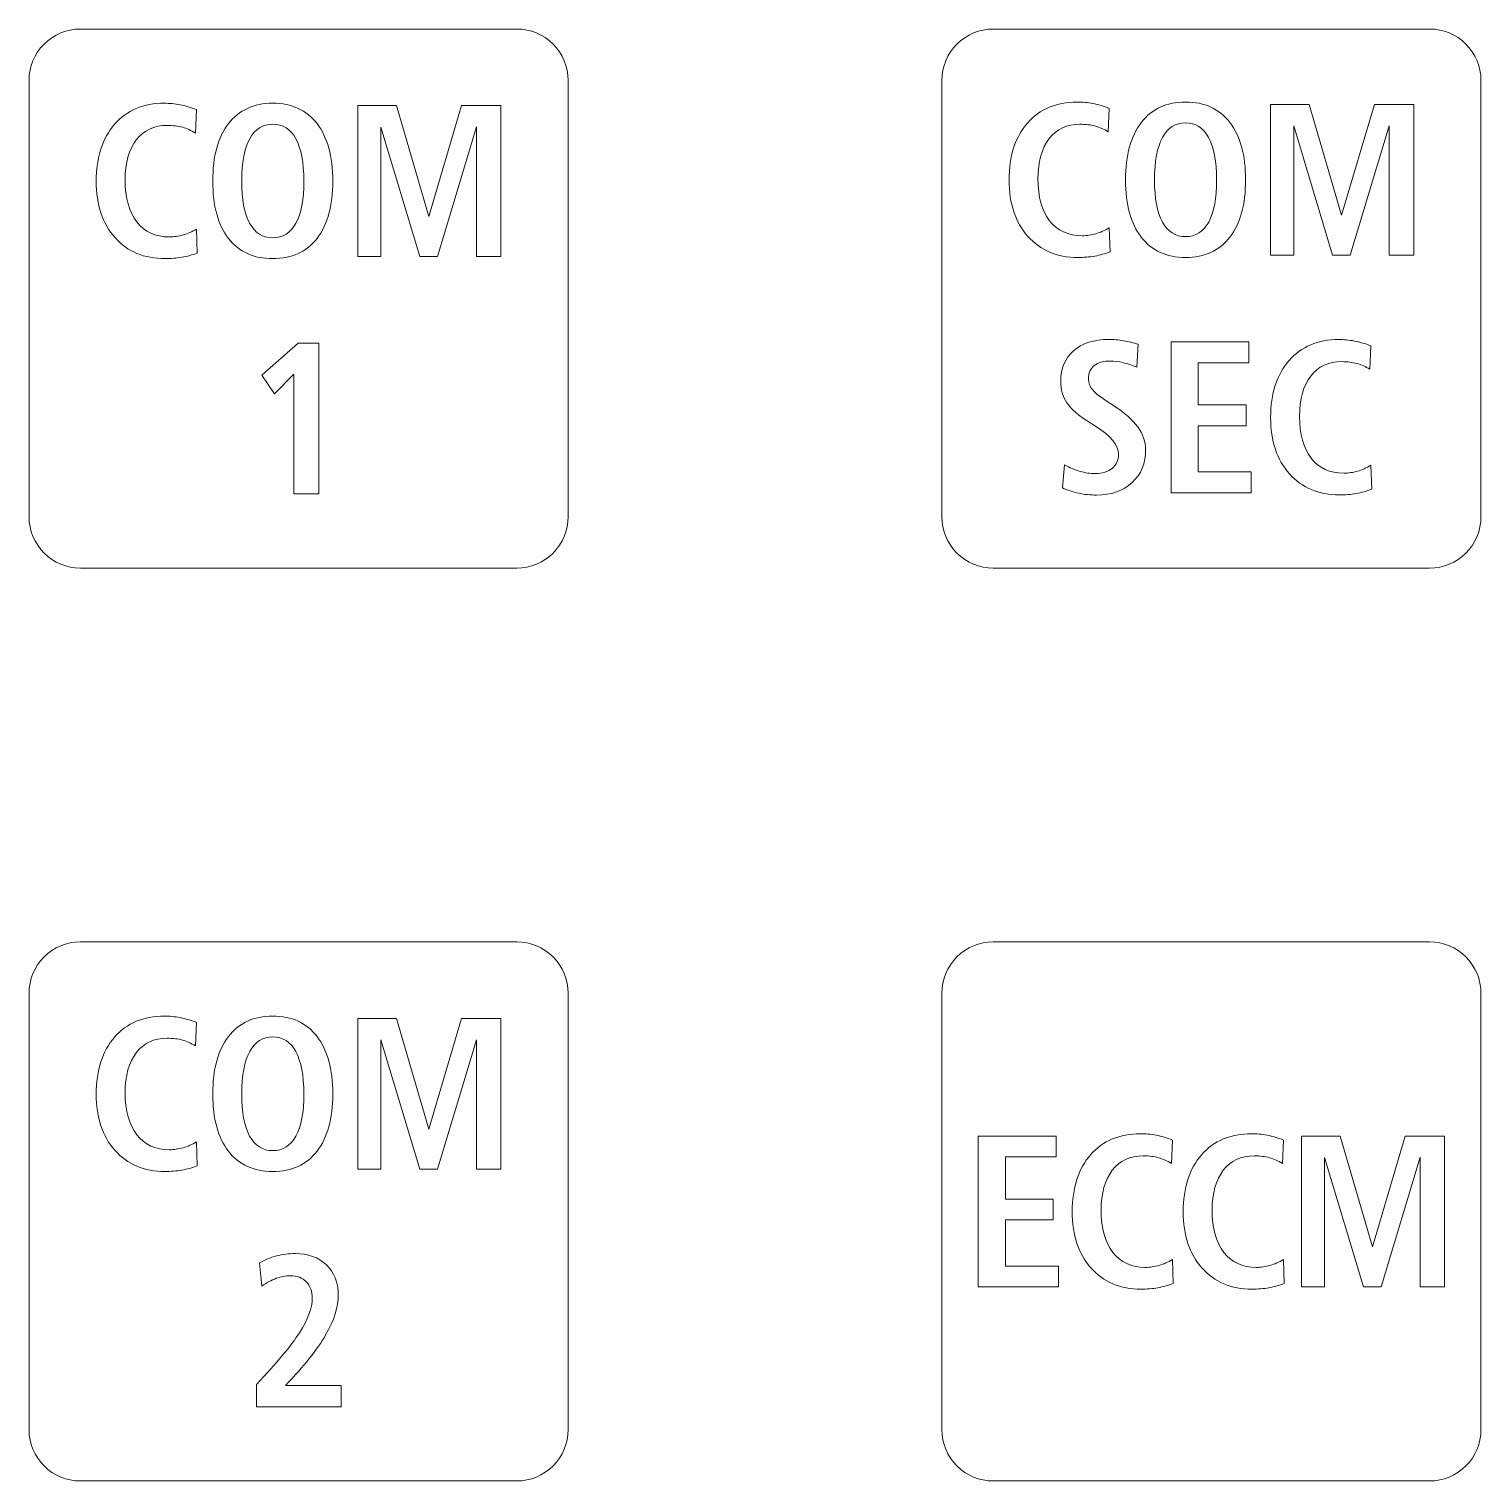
# Model space of a CAD drawing. Header units: millimetres. Extents: x -419 to 398, y -93 to 96.
# Drawn here: x -278.73 to -250.45, y 5.28 to 33.56 of the extents above; entities that cross this region are included whole.
import ezdxf

# ---------------------------------------------------------------- set-up
doc = ezdxf.new("R2010")
doc.units = ezdxf.units.MM
doc.header["$MEASUREMENT"] = 0
doc.layers.add('Master Desktop', color=7, linetype='Continuous', plot=False)

msp = doc.modelspace()

# ---------------------------------------------------------------- linework, layer by layer
at = {"layer": 'Master Desktop', "color": 250, "lineweight": 9}
for points in [[(-269.2291, 23.0632), (-269.2291, 23.0632), (-277.7291, 23.0632), (-277.7291, 23.0632), (-277.7291, 23.0632), (-277.9941, 23.063), (-278.2484, 23.1681), (-278.4359, 23.3554), (-278.4359, 23.3554), (-278.6235, 23.5427), (-278.7289, 23.7981), (-278.7291, 24.0632), (-278.7291, 24.0632), (-278.7291, 24.0632), (-278.7291, 32.5632), (-278.7291, 32.5632), (-278.7291, 32.5632), (-278.7292, 32.8282), (-278.6241, 33.0825), (-278.4368, 33.27), (-278.4368, 33.27), (-278.2495, 33.4576), (-277.9941, 33.563), (-277.7291, 33.5632), (-277.7291, 33.5632), (-277.7291, 33.5632), (-269.2291, 33.5632), (-269.2291, 33.5632), (-269.2291, 33.5632), (-268.964, 33.5633), (-268.7098, 33.4582), (-268.5222, 33.2709), (-268.5222, 33.2709), (-268.3347, 33.0836), (-268.2292, 32.8282), (-268.2291, 32.5632), (-268.2291, 32.5632), (-268.2291, 32.5632), (-268.2291, 24.0632), (-268.2291, 24.0632), (-268.2291, 24.0632), (-268.2289, 23.7981), (-268.334, 23.5439), (-268.5213, 23.3563), (-268.5213, 23.3563), (-268.7086, 23.1688), (-268.964, 23.0633), (-269.2291, 23.0632)], [(-251.4491, 23.0632), (-251.4491, 23.0632), (-259.9491, 23.0632), (-259.9491, 23.0632), (-259.9491, 23.0632), (-260.2141, 23.063), (-260.4684, 23.1681), (-260.6559, 23.3554), (-260.6559, 23.3554), (-260.8435, 23.5427), (-260.9489, 23.7981), (-260.9491, 24.0632), (-260.9491, 24.0632), (-260.9491, 24.0632), (-260.9491, 32.5632), (-260.9491, 32.5632), (-260.9491, 32.5632), (-260.9492, 32.8282), (-260.8441, 33.0825), (-260.6568, 33.27), (-260.6568, 33.27), (-260.4695, 33.4576), (-260.2141, 33.563), (-259.9491, 33.5632), (-259.9491, 33.5632), (-259.9491, 33.5632), (-251.4491, 33.5632), (-251.4491, 33.5632), (-251.4491, 33.5632), (-251.184, 33.5633), (-250.9298, 33.4582), (-250.7422, 33.2709), (-250.7422, 33.2709), (-250.5547, 33.0836), (-250.4492, 32.8282), (-250.4491, 32.5632), (-250.4491, 32.5632), (-250.4491, 32.5632), (-250.4491, 24.0632), (-250.4491, 24.0632), (-250.4491, 24.0632), (-250.4489, 23.7981), (-250.554, 23.5439), (-250.7413, 23.3563), (-250.7413, 23.3563), (-250.9286, 23.1688), (-251.184, 23.0633), (-251.4491, 23.0632)], [(-269.2291, 5.2832), (-269.2291, 5.2832), (-277.7291, 5.2832), (-277.7291, 5.2832), (-277.7291, 5.2832), (-277.9941, 5.283), (-278.2484, 5.3881), (-278.4359, 5.5754), (-278.4359, 5.5754), (-278.6235, 5.7627), (-278.7289, 6.0181), (-278.7291, 6.2832), (-278.7291, 6.2832), (-278.7291, 6.2832), (-278.7291, 14.7832), (-278.7291, 14.7832), (-278.7291, 14.7832), (-278.7292, 15.0482), (-278.6241, 15.3025), (-278.4368, 15.49), (-278.4368, 15.49), (-278.2495, 15.6776), (-277.9941, 15.783), (-277.7291, 15.7832), (-277.7291, 15.7832), (-277.7291, 15.7832), (-269.2291, 15.7832), (-269.2291, 15.7832), (-269.2291, 15.7832), (-268.964, 15.7833), (-268.7098, 15.6782), (-268.5222, 15.4909), (-268.5222, 15.4909), (-268.3347, 15.3036), (-268.2292, 15.0482), (-268.2291, 14.7832), (-268.2291, 14.7832), (-268.2291, 14.7832), (-268.2291, 6.2832), (-268.2291, 6.2832), (-268.2291, 6.2832), (-268.2289, 6.0181), (-268.334, 5.7639), (-268.5213, 5.5763), (-268.5213, 5.5763), (-268.7086, 5.3888), (-268.964, 5.2833), (-269.2291, 5.2832)], [(-251.4491, 5.2832), (-251.4491, 5.2832), (-259.9491, 5.2832), (-259.9491, 5.2832), (-259.9491, 5.2832), (-260.2141, 5.283), (-260.4684, 5.3881), (-260.6559, 5.5754), (-260.6559, 5.5754), (-260.8435, 5.7627), (-260.9489, 6.0181), (-260.9491, 6.2832), (-260.9491, 6.2832), (-260.9491, 6.2832), (-260.9491, 14.7832), (-260.9491, 14.7832), (-260.9491, 14.7832), (-260.9492, 15.0482), (-260.8441, 15.3025), (-260.6568, 15.49), (-260.6568, 15.49), (-260.4695, 15.6776), (-260.2141, 15.783), (-259.9491, 15.7832), (-259.9491, 15.7832), (-259.9491, 15.7832), (-251.4491, 15.7832), (-251.4491, 15.7832), (-251.4491, 15.7832), (-251.184, 15.7833), (-250.9298, 15.6782), (-250.7422, 15.4909), (-250.7422, 15.4909), (-250.5547, 15.3036), (-250.4492, 15.0482), (-250.4491, 14.7832), (-250.4491, 14.7832), (-250.4491, 14.7832), (-250.4491, 6.2832), (-250.4491, 6.2832), (-250.4491, 6.2832), (-250.4489, 6.0181), (-250.554, 5.7639), (-250.7413, 5.5763), (-250.7413, 5.5763), (-250.9286, 5.3888), (-251.184, 5.2833), (-251.4491, 5.2832)]]:
    msp.add_open_spline(points, degree=3, knots=[0, 0, 0, 0, 0.0769231, 0.0769231, 0.0769231, 0.0769231, 0.1538462, 0.1538462, 0.1538462, 0.1538462, 0.2307692, 0.2307692, 0.2307692, 0.2307692, 0.3076923, 0.3076923, 0.3076923, 0.3076923, 0.3846154, 0.3846154, 0.3846154, 0.3846154, 0.4615385, 0.4615385, 0.4615385, 0.4615385, 0.5384615, 0.5384615, 0.5384615, 0.5384615, 0.6153846, 0.6153846, 0.6153846, 0.6153846, 0.6923077, 0.6923077, 0.6923077, 0.6923077, 0.7692308, 0.7692308, 0.7692308, 0.7692308, 0.8461538, 0.8461538, 0.8461538, 0.8461538, 1, 1, 1, 1], dxfattribs=at)
at = {"layer": 'Master Desktop', "color": 240, "lineweight": 9}
for points, knots in [([(-275.4681, 31.9936), (-275.4681, 31.9936), (-275.4892, 31.5371), (-275.4892, 31.5371), (-275.4892, 31.5371), (-275.5704, 31.5893), (-275.6536, 31.6274), (-275.739, 31.6507), (-275.739, 31.6507), (-275.8244, 31.674), (-275.9246, 31.686), (-276.0389, 31.686), (-276.0389, 31.686), (-276.295, 31.686), (-276.4954, 31.5921), (-276.64, 31.4052), (-276.64, 31.4052), (-276.7846, 31.2175), (-276.8573, 30.9571), (-276.8573, 30.6241), (-276.8573, 30.6241), (-276.8573, 30.2728), (-276.7818, 29.9997), (-276.6308, 29.8057), (-276.6308, 29.8057), (-276.4798, 29.6117), (-276.2689, 29.5143), (-275.9972, 29.5143), (-275.9972, 29.5143), (-275.9062, 29.5143), (-275.8173, 29.527), (-275.7298, 29.5524), (-275.7298, 29.5524), (-275.6423, 29.5778), (-275.5549, 29.6166), (-275.4681, 29.6674), (-275.4681, 29.6674), (-275.4681, 29.6674), (-275.4519, 29.201), (-275.4519, 29.201), (-275.4519, 29.201), (-275.5485, 29.1636), (-275.6487, 29.1361), (-275.7524, 29.1178), (-275.7524, 29.1178), (-275.8568, 29.1001), (-275.9669, 29.091), (-276.0826, 29.091), (-276.0826, 29.091), (-276.4862, 29.091), (-276.81, 29.2278), (-277.0542, 29.5016), (-277.0542, 29.5016), (-277.2983, 29.7746), (-277.4203, 30.1408), (-277.4203, 30.598), (-277.4203, 30.598), (-277.4203, 31.0651), (-277.3011, 31.4355), (-277.0619, 31.7086), (-277.0619, 31.7086), (-276.8227, 31.9816), (-276.5003, 32.1178), (-276.0946, 32.1178), (-276.0946, 32.1178), (-275.993, 32.1178), (-275.89, 32.1079), (-275.787, 32.0881), (-275.787, 32.0881), (-275.6833, 32.0677), (-275.5774, 32.0366), (-275.4681, 31.9936)], [0, 0, 0, 0, 0.0526316, 0.0526316, 0.0526316, 0.0526316, 0.1052632, 0.1052632, 0.1052632, 0.1052632, 0.1578947, 0.1578947, 0.1578947, 0.1578947, 0.2105263, 0.2105263, 0.2105263, 0.2105263, 0.2631579, 0.2631579, 0.2631579, 0.2631579, 0.3157895, 0.3157895, 0.3157895, 0.3157895, 0.3684211, 0.3684211, 0.3684211, 0.3684211, 0.4210526, 0.4210526, 0.4210526, 0.4210526, 0.4736842, 0.4736842, 0.4736842, 0.4736842, 0.5263158, 0.5263158, 0.5263158, 0.5263158, 0.5789474, 0.5789474, 0.5789474, 0.5789474, 0.6315789, 0.6315789, 0.6315789, 0.6315789, 0.6842105, 0.6842105, 0.6842105, 0.6842105, 0.7368421, 0.7368421, 0.7368421, 0.7368421, 0.7894737, 0.7894737, 0.7894737, 0.7894737, 0.8421053, 0.8421053, 0.8421053, 0.8421053, 0.8947368, 0.8947368, 0.8947368, 0.8947368, 1, 1, 1, 1]), ([(-273.9821, 32.1178), (-273.611, 32.1178), (-273.3239, 31.9851), (-273.12, 31.7206), (-273.12, 31.7206), (-272.9161, 31.456), (-272.8138, 31.0834), (-272.8138, 30.6023), (-272.8138, 30.6023), (-272.8138, 30.1211), (-272.9161, 29.7492), (-273.12, 29.4861), (-273.12, 29.4861), (-273.3239, 29.2229), (-273.611, 29.091), (-273.9821, 29.091), (-273.9821, 29.091), (-274.3533, 29.091), (-274.6404, 29.2222), (-274.8443, 29.4847), (-274.8443, 29.4847), (-275.0482, 29.7471), (-275.1505, 30.1197), (-275.1505, 30.6023), (-275.1505, 30.6023), (-275.1505, 31.0834), (-275.0482, 31.456), (-274.8443, 31.7206), (-274.8443, 31.7206), (-274.6404, 31.9851), (-274.3533, 32.1178), (-273.9821, 32.1178)], [0, 0, 0, 0, 0.1111111, 0.1111111, 0.1111111, 0.1111111, 0.2222222, 0.2222222, 0.2222222, 0.2222222, 0.3333333, 0.3333333, 0.3333333, 0.3333333, 0.4444444, 0.4444444, 0.4444444, 0.4444444, 0.5555556, 0.5555556, 0.5555556, 0.5555556, 0.6666667, 0.6666667, 0.6666667, 0.6666667, 0.7777778, 0.7777778, 0.7777778, 0.7777778, 1, 1, 1, 1]), ([(-272.3276, 32.0712), (-272.3276, 32.0712), (-271.5748, 32.0712), (-271.5748, 32.0712), (-271.5748, 32.0712), (-271.5748, 32.0712), (-270.9441, 29.9129), (-270.9441, 29.9129), (-270.9441, 29.9129), (-270.9441, 29.9129), (-270.3055, 32.0712), (-270.3055, 32.0712), (-270.3055, 32.0712), (-270.3055, 32.0712), (-269.5379, 32.0712), (-269.5379, 32.0712), (-269.5379, 32.0712), (-269.5379, 32.0712), (-269.5379, 29.1333), (-269.5379, 29.1333), (-269.5379, 29.1333), (-269.5379, 29.1333), (-270.0163, 29.1333), (-270.0163, 29.1333), (-270.0163, 29.1333), (-270.0163, 29.1333), (-270.0163, 31.6578), (-270.0163, 31.6578), (-270.0163, 31.6578), (-270.0163, 31.6578), (-270.7747, 29.1333), (-270.7747, 29.1333), (-270.7747, 29.1333), (-270.7747, 29.1333), (-271.1183, 29.1333), (-271.1183, 29.1333), (-271.1183, 29.1333), (-271.1183, 29.1333), (-271.8747, 31.6535), (-271.8747, 31.6535), (-271.8747, 31.6535), (-271.8747, 31.6535), (-271.8747, 29.1333), (-271.8747, 29.1333), (-271.8747, 29.1333), (-271.8747, 29.1333), (-272.3276, 29.1333), (-272.3276, 29.1333), (-272.3276, 29.1333), (-272.3276, 29.1333), (-272.3276, 32.0712), (-272.3276, 32.0712)], [0, 0, 0, 0, 0.0714286, 0.0714286, 0.0714286, 0.0714286, 0.1428571, 0.1428571, 0.1428571, 0.1428571, 0.2142857, 0.2142857, 0.2142857, 0.2142857, 0.2857143, 0.2857143, 0.2857143, 0.2857143, 0.3571429, 0.3571429, 0.3571429, 0.3571429, 0.4285714, 0.4285714, 0.4285714, 0.4285714, 0.5, 0.5, 0.5, 0.5, 0.5714286, 0.5714286, 0.5714286, 0.5714286, 0.6428571, 0.6428571, 0.6428571, 0.6428571, 0.7142857, 0.7142857, 0.7142857, 0.7142857, 0.7857143, 0.7857143, 0.7857143, 0.7857143, 0.8571429, 0.8571429, 0.8571429, 0.8571429, 1, 1, 1, 1]), ([(-257.6881, 32.0169), (-257.6881, 32.0169), (-257.7092, 31.5604), (-257.7092, 31.5604), (-257.7092, 31.5604), (-257.7904, 31.6126), (-257.8736, 31.6507), (-257.959, 31.674), (-257.959, 31.674), (-258.0444, 31.6973), (-258.1446, 31.7093), (-258.2589, 31.7093), (-258.2589, 31.7093), (-258.515, 31.7093), (-258.7154, 31.6154), (-258.86, 31.4285), (-258.86, 31.4285), (-259.0046, 31.2408), (-259.0773, 30.9804), (-259.0773, 30.6474), (-259.0773, 30.6474), (-259.0773, 30.2961), (-259.0018, 30.023), (-258.8508, 29.829), (-258.8508, 29.829), (-258.6998, 29.635), (-258.4889, 29.5376), (-258.2172, 29.5376), (-258.2172, 29.5376), (-258.1262, 29.5376), (-258.0373, 29.5503), (-257.9498, 29.5757), (-257.9498, 29.5757), (-257.8623, 29.6011), (-257.7749, 29.6399), (-257.6881, 29.6907), (-257.6881, 29.6907), (-257.6881, 29.6907), (-257.6719, 29.2243), (-257.6719, 29.2243), (-257.6719, 29.2243), (-257.7685, 29.1869), (-257.8687, 29.1594), (-257.9724, 29.1411), (-257.9724, 29.1411), (-258.0768, 29.1234), (-258.1869, 29.1143), (-258.3026, 29.1143), (-258.3026, 29.1143), (-258.7062, 29.1143), (-259.03, 29.2511), (-259.2742, 29.5249), (-259.2742, 29.5249), (-259.5183, 29.7979), (-259.6403, 30.1641), (-259.6403, 30.6213), (-259.6403, 30.6213), (-259.6403, 31.0884), (-259.5211, 31.4588), (-259.2819, 31.7319), (-259.2819, 31.7319), (-259.0427, 32.0049), (-258.7203, 32.1411), (-258.3146, 32.1411), (-258.3146, 32.1411), (-258.213, 32.1411), (-258.11, 32.1312), (-258.007, 32.1114), (-258.007, 32.1114), (-257.9033, 32.091), (-257.7974, 32.0599), (-257.6881, 32.0169)], [0, 0, 0, 0, 0.0526316, 0.0526316, 0.0526316, 0.0526316, 0.1052632, 0.1052632, 0.1052632, 0.1052632, 0.1578947, 0.1578947, 0.1578947, 0.1578947, 0.2105263, 0.2105263, 0.2105263, 0.2105263, 0.2631579, 0.2631579, 0.2631579, 0.2631579, 0.3157895, 0.3157895, 0.3157895, 0.3157895, 0.3684211, 0.3684211, 0.3684211, 0.3684211, 0.4210526, 0.4210526, 0.4210526, 0.4210526, 0.4736842, 0.4736842, 0.4736842, 0.4736842, 0.5263158, 0.5263158, 0.5263158, 0.5263158, 0.5789474, 0.5789474, 0.5789474, 0.5789474, 0.6315789, 0.6315789, 0.6315789, 0.6315789, 0.6842105, 0.6842105, 0.6842105, 0.6842105, 0.7368421, 0.7368421, 0.7368421, 0.7368421, 0.7894737, 0.7894737, 0.7894737, 0.7894737, 0.8421053, 0.8421053, 0.8421053, 0.8421053, 0.8947368, 0.8947368, 0.8947368, 0.8947368, 1, 1, 1, 1]), ([(-256.2021, 32.1411), (-255.831, 32.1411), (-255.5439, 32.0084), (-255.34, 31.7439), (-255.34, 31.7439), (-255.1361, 31.4793), (-255.0338, 31.1067), (-255.0338, 30.6256), (-255.0338, 30.6256), (-255.0338, 30.1444), (-255.1361, 29.7725), (-255.34, 29.5094), (-255.34, 29.5094), (-255.5439, 29.2462), (-255.831, 29.1143), (-256.2021, 29.1143), (-256.2021, 29.1143), (-256.5733, 29.1143), (-256.8604, 29.2455), (-257.0643, 29.508), (-257.0643, 29.508), (-257.2682, 29.7704), (-257.3705, 30.143), (-257.3705, 30.6256), (-257.3705, 30.6256), (-257.3705, 31.1067), (-257.2682, 31.4793), (-257.0643, 31.7439), (-257.0643, 31.7439), (-256.8604, 32.0084), (-256.5733, 32.1411), (-256.2021, 32.1411)], [0, 0, 0, 0, 0.1111111, 0.1111111, 0.1111111, 0.1111111, 0.2222222, 0.2222222, 0.2222222, 0.2222222, 0.3333333, 0.3333333, 0.3333333, 0.3333333, 0.4444444, 0.4444444, 0.4444444, 0.4444444, 0.5555556, 0.5555556, 0.5555556, 0.5555556, 0.6666667, 0.6666667, 0.6666667, 0.6666667, 0.7777778, 0.7777778, 0.7777778, 0.7777778, 1, 1, 1, 1]), ([(-254.5476, 32.0945), (-254.5476, 32.0945), (-253.7948, 32.0945), (-253.7948, 32.0945), (-253.7948, 32.0945), (-253.7948, 32.0945), (-253.1641, 29.9362), (-253.1641, 29.9362), (-253.1641, 29.9362), (-253.1641, 29.9362), (-252.5255, 32.0945), (-252.5255, 32.0945), (-252.5255, 32.0945), (-252.5255, 32.0945), (-251.7579, 32.0945), (-251.7579, 32.0945), (-251.7579, 32.0945), (-251.7579, 32.0945), (-251.7579, 29.1566), (-251.7579, 29.1566), (-251.7579, 29.1566), (-251.7579, 29.1566), (-252.2363, 29.1566), (-252.2363, 29.1566), (-252.2363, 29.1566), (-252.2363, 29.1566), (-252.2363, 31.6811), (-252.2363, 31.6811), (-252.2363, 31.6811), (-252.2363, 31.6811), (-252.9947, 29.1566), (-252.9947, 29.1566), (-252.9947, 29.1566), (-252.9947, 29.1566), (-253.3383, 29.1566), (-253.3383, 29.1566), (-253.3383, 29.1566), (-253.3383, 29.1566), (-254.0947, 31.6768), (-254.0947, 31.6768), (-254.0947, 31.6768), (-254.0947, 31.6768), (-254.0947, 29.1566), (-254.0947, 29.1566), (-254.0947, 29.1566), (-254.0947, 29.1566), (-254.5476, 29.1566), (-254.5476, 29.1566), (-254.5476, 29.1566), (-254.5476, 29.1566), (-254.5476, 32.0945), (-254.5476, 32.0945)], [0, 0, 0, 0, 0.0714286, 0.0714286, 0.0714286, 0.0714286, 0.1428571, 0.1428571, 0.1428571, 0.1428571, 0.2142857, 0.2142857, 0.2142857, 0.2142857, 0.2857143, 0.2857143, 0.2857143, 0.2857143, 0.3571429, 0.3571429, 0.3571429, 0.3571429, 0.4285714, 0.4285714, 0.4285714, 0.4285714, 0.5, 0.5, 0.5, 0.5, 0.5714286, 0.5714286, 0.5714286, 0.5714286, 0.6428571, 0.6428571, 0.6428571, 0.6428571, 0.7142857, 0.7142857, 0.7142857, 0.7142857, 0.7857143, 0.7857143, 0.7857143, 0.7857143, 0.8571429, 0.8571429, 0.8571429, 0.8571429, 1, 1, 1, 1]), ([(-273.9821, 31.7114), (-274.1776, 31.7114), (-274.3272, 31.6168), (-274.4316, 31.427), (-274.4316, 31.427), (-274.5353, 31.238), (-274.5875, 30.9628), (-274.5875, 30.6037), (-274.5875, 30.6037), (-274.5875, 30.2438), (-274.536, 29.9694), (-274.4323, 29.7803), (-274.4323, 29.7803), (-274.3293, 29.5919), (-274.179, 29.4974), (-273.9821, 29.4974), (-273.9821, 29.4974), (-273.7853, 29.4974), (-273.635, 29.5919), (-273.532, 29.7803), (-273.532, 29.7803), (-273.4283, 29.9694), (-273.3768, 30.2438), (-273.3768, 30.6037), (-273.3768, 30.6037), (-273.3768, 30.9614), (-273.429, 31.2358), (-273.5327, 31.4263), (-273.5327, 31.4263), (-273.6371, 31.6161), (-273.7867, 31.7114), (-273.9821, 31.7114)], [0, 0, 0, 0, 0.1111111, 0.1111111, 0.1111111, 0.1111111, 0.2222222, 0.2222222, 0.2222222, 0.2222222, 0.3333333, 0.3333333, 0.3333333, 0.3333333, 0.4444444, 0.4444444, 0.4444444, 0.4444444, 0.5555556, 0.5555556, 0.5555556, 0.5555556, 0.6666667, 0.6666667, 0.6666667, 0.6666667, 0.7777778, 0.7777778, 0.7777778, 0.7777778, 1, 1, 1, 1]), ([(-256.2021, 31.7347), (-256.3976, 31.7347), (-256.5472, 31.6401), (-256.6516, 31.4503), (-256.6516, 31.4503), (-256.7553, 31.2613), (-256.8075, 30.9861), (-256.8075, 30.627), (-256.8075, 30.627), (-256.8075, 30.2671), (-256.756, 29.9927), (-256.6523, 29.8036), (-256.6523, 29.8036), (-256.5493, 29.6152), (-256.399, 29.5207), (-256.2021, 29.5207), (-256.2021, 29.5207), (-256.0053, 29.5207), (-255.855, 29.6152), (-255.752, 29.8036), (-255.752, 29.8036), (-255.6483, 29.9927), (-255.5968, 30.2671), (-255.5968, 30.627), (-255.5968, 30.627), (-255.5968, 30.9847), (-255.649, 31.2591), (-255.7527, 31.4496), (-255.7527, 31.4496), (-255.8571, 31.6394), (-256.0067, 31.7347), (-256.2021, 31.7347)], [0, 0, 0, 0, 0.1111111, 0.1111111, 0.1111111, 0.1111111, 0.2222222, 0.2222222, 0.2222222, 0.2222222, 0.3333333, 0.3333333, 0.3333333, 0.3333333, 0.4444444, 0.4444444, 0.4444444, 0.4444444, 0.5555556, 0.5555556, 0.5555556, 0.5555556, 0.6666667, 0.6666667, 0.6666667, 0.6666667, 0.7777778, 0.7777778, 0.7777778, 0.7777778, 1, 1, 1, 1]), ([(-273.4897, 27.4465), (-273.4897, 27.4465), (-273.0868, 27.4465), (-273.0868, 27.4465), (-273.0868, 27.4465), (-273.0868, 27.4465), (-273.0868, 24.5086), (-273.0868, 24.5086), (-273.0868, 24.5086), (-273.0868, 24.5086), (-273.5694, 24.5086), (-273.5694, 24.5086), (-273.5694, 24.5086), (-273.5694, 24.5086), (-273.5694, 26.8404), (-273.5694, 26.8404), (-273.5694, 26.8404), (-273.5694, 26.8404), (-273.9497, 26.4602), (-273.9497, 26.4602), (-273.9497, 26.4602), (-273.9497, 26.4602), (-274.196, 26.8242), (-274.196, 26.8242), (-274.196, 26.8242), (-274.196, 26.8242), (-273.4897, 27.4465), (-273.4897, 27.4465)], [0, 0, 0, 0, 0.125, 0.125, 0.125, 0.125, 0.25, 0.25, 0.25, 0.25, 0.375, 0.375, 0.375, 0.375, 0.5, 0.5, 0.5, 0.5, 0.625, 0.625, 0.625, 0.625, 0.75, 0.75, 0.75, 0.75, 1, 1, 1, 1]), ([(-257.1247, 27.4232), (-257.1247, 27.4232), (-257.1494, 26.9752), (-257.1494, 26.9752), (-257.1494, 26.9752), (-257.246, 27.0154), (-257.3371, 27.0458), (-257.4224, 27.0662), (-257.4224, 27.0662), (-257.5078, 27.0867), (-257.5875, 27.0973), (-257.6616, 27.0973), (-257.6616, 27.0973), (-257.8006, 27.0973), (-257.9078, 27.0676), (-257.9819, 27.0084), (-257.9819, 27.0084), (-258.056, 26.9491), (-258.0934, 26.8644), (-258.0934, 26.7544), (-258.0934, 26.7544), (-258.0934, 26.6732), (-258.0659, 26.5992), (-258.0116, 26.5328), (-258.0116, 26.5328), (-257.9572, 26.4672), (-257.8345, 26.3741), (-257.6433, 26.2541), (-257.6433, 26.2541), (-257.6433, 26.2541), (-257.6002, 26.2273), (-257.6002, 26.2273), (-257.6002, 26.2273), (-257.1868, 25.9642), (-256.98, 25.6791), (-256.98, 25.3715), (-256.98, 25.3715), (-256.98, 25.1076), (-257.0682, 24.8931), (-257.2446, 24.7302), (-257.2446, 24.7302), (-257.421, 24.5672), (-257.6517, 24.4853), (-257.9368, 24.4853), (-257.9368, 24.4853), (-258.0539, 24.4853), (-258.1703, 24.498), (-258.2853, 24.5227), (-258.2853, 24.5227), (-258.4003, 24.5474), (-258.5054, 24.582), (-258.6021, 24.6257), (-258.6021, 24.6257), (-258.6021, 24.6257), (-258.5626, 25.078), (-258.5626, 25.078), (-258.5626, 25.078), (-258.4596, 25.0201), (-258.358, 24.9771), (-258.2578, 24.9482), (-258.2578, 24.9482), (-258.1583, 24.9192), (-258.0595, 24.9044), (-257.9615, 24.9044), (-257.9615, 24.9044), (-257.8225, 24.9044), (-257.7124, 24.9383), (-257.6313, 25.0067), (-257.6313, 25.0067), (-257.5501, 25.0752), (-257.5092, 25.1662), (-257.5092, 25.2805), (-257.5092, 25.2805), (-257.5092, 25.4597), (-257.6595, 25.6424), (-257.9594, 25.828), (-257.9594, 25.828), (-258.0031, 25.8555), (-258.0363, 25.8767), (-258.0581, 25.8901), (-258.0581, 25.8901), (-258.2804, 26.0305), (-258.4321, 26.1603), (-258.5132, 26.2795), (-258.5132, 26.2795), (-258.5943, 26.3988), (-258.6353, 26.5406), (-258.6353, 26.7043), (-258.6353, 26.7043), (-258.6353, 26.9526), (-258.5513, 27.1495), (-258.3834, 27.2962), (-258.3834, 27.2962), (-258.2155, 27.443), (-257.9869, 27.5164), (-257.699, 27.5164), (-257.699, 27.5164), (-257.6045, 27.5164), (-257.5078, 27.5086), (-257.4111, 27.4924), (-257.4111, 27.4924), (-257.3138, 27.4769), (-257.2185, 27.4536), (-257.1247, 27.4232)], [0, 0, 0, 0, 0.037037, 0.037037, 0.037037, 0.037037, 0.0740741, 0.0740741, 0.0740741, 0.0740741, 0.1111111, 0.1111111, 0.1111111, 0.1111111, 0.1481481, 0.1481481, 0.1481481, 0.1481481, 0.1851852, 0.1851852, 0.1851852, 0.1851852, 0.2222222, 0.2222222, 0.2222222, 0.2222222, 0.2592593, 0.2592593, 0.2592593, 0.2592593, 0.2962963, 0.2962963, 0.2962963, 0.2962963, 0.3333333, 0.3333333, 0.3333333, 0.3333333, 0.3703704, 0.3703704, 0.3703704, 0.3703704, 0.4074074, 0.4074074, 0.4074074, 0.4074074, 0.4444444, 0.4444444, 0.4444444, 0.4444444, 0.4814815, 0.4814815, 0.4814815, 0.4814815, 0.5185185, 0.5185185, 0.5185185, 0.5185185, 0.5555556, 0.5555556, 0.5555556, 0.5555556, 0.5925926, 0.5925926, 0.5925926, 0.5925926, 0.6296296, 0.6296296, 0.6296296, 0.6296296, 0.6666667, 0.6666667, 0.6666667, 0.6666667, 0.7037037, 0.7037037, 0.7037037, 0.7037037, 0.7407407, 0.7407407, 0.7407407, 0.7407407, 0.7777778, 0.7777778, 0.7777778, 0.7777778, 0.8148148, 0.8148148, 0.8148148, 0.8148148, 0.8518519, 0.8518519, 0.8518519, 0.8518519, 0.8888889, 0.8888889, 0.8888889, 0.8888889, 0.9259259, 0.9259259, 0.9259259, 0.9259259, 1, 1, 1, 1]), ([(-256.4847, 27.4698), (-256.4847, 27.4698), (-254.9692, 27.4698), (-254.9692, 27.4698), (-254.9692, 27.4698), (-254.9692, 27.4698), (-254.9692, 27.0634), (-254.9692, 27.0634), (-254.9692, 27.0634), (-254.9692, 27.0634), (-255.9556, 27.0634), (-255.9556, 27.0634), (-255.9556, 27.0634), (-255.9556, 27.0634), (-255.9556, 26.2422), (-255.9556, 26.2422), (-255.9556, 26.2422), (-255.9556, 26.2422), (-255.0242, 26.2422), (-255.0242, 26.2422), (-255.0242, 26.2422), (-255.0242, 26.2422), (-255.0242, 25.8358), (-255.0242, 25.8358), (-255.0242, 25.8358), (-255.0242, 25.8358), (-255.9556, 25.8358), (-255.9556, 25.8358), (-255.9556, 25.8358), (-255.9556, 25.8358), (-255.9556, 24.9383), (-255.9556, 24.9383), (-255.9556, 24.9383), (-255.9556, 24.9383), (-254.9226, 24.9383), (-254.9226, 24.9383), (-254.9226, 24.9383), (-254.9226, 24.9383), (-254.9226, 24.5319), (-254.9226, 24.5319), (-254.9226, 24.5319), (-254.9226, 24.5319), (-256.4847, 24.5319), (-256.4847, 24.5319), (-256.4847, 24.5319), (-256.4847, 24.5319), (-256.4847, 27.4698), (-256.4847, 27.4698)], [0, 0, 0, 0, 0.0769231, 0.0769231, 0.0769231, 0.0769231, 0.1538462, 0.1538462, 0.1538462, 0.1538462, 0.2307692, 0.2307692, 0.2307692, 0.2307692, 0.3076923, 0.3076923, 0.3076923, 0.3076923, 0.3846154, 0.3846154, 0.3846154, 0.3846154, 0.4615385, 0.4615385, 0.4615385, 0.4615385, 0.5384615, 0.5384615, 0.5384615, 0.5384615, 0.6153846, 0.6153846, 0.6153846, 0.6153846, 0.6923077, 0.6923077, 0.6923077, 0.6923077, 0.7692308, 0.7692308, 0.7692308, 0.7692308, 0.8461538, 0.8461538, 0.8461538, 0.8461538, 1, 1, 1, 1]), ([(-252.5929, 27.3922), (-252.5929, 27.3922), (-252.614, 26.9357), (-252.614, 26.9357), (-252.614, 26.9357), (-252.6952, 26.9879), (-252.7784, 27.026), (-252.8638, 27.0493), (-252.8638, 27.0493), (-252.9492, 27.0726), (-253.0494, 27.0846), (-253.1637, 27.0846), (-253.1637, 27.0846), (-253.4198, 27.0846), (-253.6202, 26.9907), (-253.7648, 26.8038), (-253.7648, 26.8038), (-253.9094, 26.6161), (-253.9821, 26.3557), (-253.9821, 26.0227), (-253.9821, 26.0227), (-253.9821, 25.6714), (-253.9066, 25.3983), (-253.7556, 25.2043), (-253.7556, 25.2043), (-253.6046, 25.0103), (-253.3937, 24.9129), (-253.122, 24.9129), (-253.122, 24.9129), (-253.031, 24.9129), (-252.9421, 24.9256), (-252.8546, 24.951), (-252.8546, 24.951), (-252.7671, 24.9764), (-252.6797, 25.0152), (-252.5929, 25.066), (-252.5929, 25.066), (-252.5929, 25.066), (-252.5767, 24.5996), (-252.5767, 24.5996), (-252.5767, 24.5996), (-252.6733, 24.5622), (-252.7735, 24.5347), (-252.8772, 24.5164), (-252.8772, 24.5164), (-252.9816, 24.4987), (-253.0917, 24.4896), (-253.2074, 24.4896), (-253.2074, 24.4896), (-253.611, 24.4896), (-253.9348, 24.6264), (-254.179, 24.9002), (-254.179, 24.9002), (-254.4231, 25.1732), (-254.5451, 25.5394), (-254.5451, 25.9966), (-254.5451, 25.9966), (-254.5451, 26.4637), (-254.4259, 26.8341), (-254.1867, 27.1072), (-254.1867, 27.1072), (-253.9475, 27.3802), (-253.6251, 27.5164), (-253.2194, 27.5164), (-253.2194, 27.5164), (-253.1178, 27.5164), (-253.0148, 27.5065), (-252.9118, 27.4867), (-252.9118, 27.4867), (-252.8081, 27.4663), (-252.7022, 27.4352), (-252.5929, 27.3922)], [0, 0, 0, 0, 0.0526316, 0.0526316, 0.0526316, 0.0526316, 0.1052632, 0.1052632, 0.1052632, 0.1052632, 0.1578947, 0.1578947, 0.1578947, 0.1578947, 0.2105263, 0.2105263, 0.2105263, 0.2105263, 0.2631579, 0.2631579, 0.2631579, 0.2631579, 0.3157895, 0.3157895, 0.3157895, 0.3157895, 0.3684211, 0.3684211, 0.3684211, 0.3684211, 0.4210526, 0.4210526, 0.4210526, 0.4210526, 0.4736842, 0.4736842, 0.4736842, 0.4736842, 0.5263158, 0.5263158, 0.5263158, 0.5263158, 0.5789474, 0.5789474, 0.5789474, 0.5789474, 0.6315789, 0.6315789, 0.6315789, 0.6315789, 0.6842105, 0.6842105, 0.6842105, 0.6842105, 0.7368421, 0.7368421, 0.7368421, 0.7368421, 0.7894737, 0.7894737, 0.7894737, 0.7894737, 0.8421053, 0.8421053, 0.8421053, 0.8421053, 0.8947368, 0.8947368, 0.8947368, 0.8947368, 1, 1, 1, 1]), ([(-275.4681, 14.2136), (-275.4681, 14.2136), (-275.4892, 13.7571), (-275.4892, 13.7571), (-275.4892, 13.7571), (-275.5704, 13.8093), (-275.6536, 13.8474), (-275.739, 13.8707), (-275.739, 13.8707), (-275.8244, 13.894), (-275.9246, 13.906), (-276.0389, 13.906), (-276.0389, 13.906), (-276.295, 13.906), (-276.4954, 13.8121), (-276.64, 13.6252), (-276.64, 13.6252), (-276.7846, 13.4375), (-276.8573, 13.1771), (-276.8573, 12.8441), (-276.8573, 12.8441), (-276.8573, 12.4928), (-276.7818, 12.2197), (-276.6308, 12.0257), (-276.6308, 12.0257), (-276.4798, 11.8317), (-276.2689, 11.7343), (-275.9972, 11.7343), (-275.9972, 11.7343), (-275.9062, 11.7343), (-275.8173, 11.747), (-275.7298, 11.7724), (-275.7298, 11.7724), (-275.6423, 11.7978), (-275.5549, 11.8366), (-275.4681, 11.8874), (-275.4681, 11.8874), (-275.4681, 11.8874), (-275.4519, 11.421), (-275.4519, 11.421), (-275.4519, 11.421), (-275.5485, 11.3836), (-275.6487, 11.3561), (-275.7524, 11.3378), (-275.7524, 11.3378), (-275.8568, 11.3201), (-275.9669, 11.311), (-276.0826, 11.311), (-276.0826, 11.311), (-276.4862, 11.311), (-276.81, 11.4478), (-277.0542, 11.7216), (-277.0542, 11.7216), (-277.2983, 11.9946), (-277.4203, 12.3608), (-277.4203, 12.818), (-277.4203, 12.818), (-277.4203, 13.2851), (-277.3011, 13.6555), (-277.0619, 13.9286), (-277.0619, 13.9286), (-276.8227, 14.2016), (-276.5003, 14.3378), (-276.0946, 14.3378), (-276.0946, 14.3378), (-275.993, 14.3378), (-275.89, 14.3279), (-275.787, 14.3081), (-275.787, 14.3081), (-275.6833, 14.2877), (-275.5774, 14.2566), (-275.4681, 14.2136)], [0, 0, 0, 0, 0.0526316, 0.0526316, 0.0526316, 0.0526316, 0.1052632, 0.1052632, 0.1052632, 0.1052632, 0.1578947, 0.1578947, 0.1578947, 0.1578947, 0.2105263, 0.2105263, 0.2105263, 0.2105263, 0.2631579, 0.2631579, 0.2631579, 0.2631579, 0.3157895, 0.3157895, 0.3157895, 0.3157895, 0.3684211, 0.3684211, 0.3684211, 0.3684211, 0.4210526, 0.4210526, 0.4210526, 0.4210526, 0.4736842, 0.4736842, 0.4736842, 0.4736842, 0.5263158, 0.5263158, 0.5263158, 0.5263158, 0.5789474, 0.5789474, 0.5789474, 0.5789474, 0.6315789, 0.6315789, 0.6315789, 0.6315789, 0.6842105, 0.6842105, 0.6842105, 0.6842105, 0.7368421, 0.7368421, 0.7368421, 0.7368421, 0.7894737, 0.7894737, 0.7894737, 0.7894737, 0.8421053, 0.8421053, 0.8421053, 0.8421053, 0.8947368, 0.8947368, 0.8947368, 0.8947368, 1, 1, 1, 1]), ([(-273.9821, 14.3378), (-273.611, 14.3378), (-273.3239, 14.2051), (-273.12, 13.9406), (-273.12, 13.9406), (-272.9161, 13.676), (-272.8138, 13.3034), (-272.8138, 12.8223), (-272.8138, 12.8223), (-272.8138, 12.3411), (-272.9161, 11.9692), (-273.12, 11.7061), (-273.12, 11.7061), (-273.3239, 11.4429), (-273.611, 11.311), (-273.9821, 11.311), (-273.9821, 11.311), (-274.3533, 11.311), (-274.6404, 11.4422), (-274.8443, 11.7047), (-274.8443, 11.7047), (-275.0482, 11.9671), (-275.1505, 12.3397), (-275.1505, 12.8223), (-275.1505, 12.8223), (-275.1505, 13.3034), (-275.0482, 13.676), (-274.8443, 13.9406), (-274.8443, 13.9406), (-274.6404, 14.2051), (-274.3533, 14.3378), (-273.9821, 14.3378)], [0, 0, 0, 0, 0.1111111, 0.1111111, 0.1111111, 0.1111111, 0.2222222, 0.2222222, 0.2222222, 0.2222222, 0.3333333, 0.3333333, 0.3333333, 0.3333333, 0.4444444, 0.4444444, 0.4444444, 0.4444444, 0.5555556, 0.5555556, 0.5555556, 0.5555556, 0.6666667, 0.6666667, 0.6666667, 0.6666667, 0.7777778, 0.7777778, 0.7777778, 0.7777778, 1, 1, 1, 1]), ([(-272.3276, 14.2912), (-272.3276, 14.2912), (-271.5748, 14.2912), (-271.5748, 14.2912), (-271.5748, 14.2912), (-271.5748, 14.2912), (-270.9441, 12.1329), (-270.9441, 12.1329), (-270.9441, 12.1329), (-270.9441, 12.1329), (-270.3055, 14.2912), (-270.3055, 14.2912), (-270.3055, 14.2912), (-270.3055, 14.2912), (-269.5379, 14.2912), (-269.5379, 14.2912), (-269.5379, 14.2912), (-269.5379, 14.2912), (-269.5379, 11.3533), (-269.5379, 11.3533), (-269.5379, 11.3533), (-269.5379, 11.3533), (-270.0163, 11.3533), (-270.0163, 11.3533), (-270.0163, 11.3533), (-270.0163, 11.3533), (-270.0163, 13.8778), (-270.0163, 13.8778), (-270.0163, 13.8778), (-270.0163, 13.8778), (-270.7747, 11.3533), (-270.7747, 11.3533), (-270.7747, 11.3533), (-270.7747, 11.3533), (-271.1183, 11.3533), (-271.1183, 11.3533), (-271.1183, 11.3533), (-271.1183, 11.3533), (-271.8747, 13.8735), (-271.8747, 13.8735), (-271.8747, 13.8735), (-271.8747, 13.8735), (-271.8747, 11.3533), (-271.8747, 11.3533), (-271.8747, 11.3533), (-271.8747, 11.3533), (-272.3276, 11.3533), (-272.3276, 11.3533), (-272.3276, 11.3533), (-272.3276, 11.3533), (-272.3276, 14.2912), (-272.3276, 14.2912)], [0, 0, 0, 0, 0.0714286, 0.0714286, 0.0714286, 0.0714286, 0.1428571, 0.1428571, 0.1428571, 0.1428571, 0.2142857, 0.2142857, 0.2142857, 0.2142857, 0.2857143, 0.2857143, 0.2857143, 0.2857143, 0.3571429, 0.3571429, 0.3571429, 0.3571429, 0.4285714, 0.4285714, 0.4285714, 0.4285714, 0.5, 0.5, 0.5, 0.5, 0.5714286, 0.5714286, 0.5714286, 0.5714286, 0.6428571, 0.6428571, 0.6428571, 0.6428571, 0.7142857, 0.7142857, 0.7142857, 0.7142857, 0.7857143, 0.7857143, 0.7857143, 0.7857143, 0.8571429, 0.8571429, 0.8571429, 0.8571429, 1, 1, 1, 1]), ([(-273.9821, 13.9314), (-274.1776, 13.9314), (-274.3272, 13.8368), (-274.4316, 13.647), (-274.4316, 13.647), (-274.5353, 13.458), (-274.5875, 13.1828), (-274.5875, 12.8237), (-274.5875, 12.8237), (-274.5875, 12.4638), (-274.536, 12.1894), (-274.4323, 12.0003), (-274.4323, 12.0003), (-274.3293, 11.8119), (-274.179, 11.7174), (-273.9821, 11.7174), (-273.9821, 11.7174), (-273.7853, 11.7174), (-273.635, 11.8119), (-273.532, 12.0003), (-273.532, 12.0003), (-273.4283, 12.1894), (-273.3768, 12.4638), (-273.3768, 12.8237), (-273.3768, 12.8237), (-273.3768, 13.1814), (-273.429, 13.4558), (-273.5327, 13.6463), (-273.5327, 13.6463), (-273.6371, 13.8361), (-273.7867, 13.9314), (-273.9821, 13.9314)], [0, 0, 0, 0, 0.1111111, 0.1111111, 0.1111111, 0.1111111, 0.2222222, 0.2222222, 0.2222222, 0.2222222, 0.3333333, 0.3333333, 0.3333333, 0.3333333, 0.4444444, 0.4444444, 0.4444444, 0.4444444, 0.5555556, 0.5555556, 0.5555556, 0.5555556, 0.6666667, 0.6666667, 0.6666667, 0.6666667, 0.7777778, 0.7777778, 0.7777778, 0.7777778, 1, 1, 1, 1]), ([(-260.2415, 12), (-260.2415, 12), (-258.726, 12), (-258.726, 12), (-258.726, 12), (-258.726, 12), (-258.726, 11.5936), (-258.726, 11.5936), (-258.726, 11.5936), (-258.726, 11.5936), (-259.7124, 11.5936), (-259.7124, 11.5936), (-259.7124, 11.5936), (-259.7124, 11.5936), (-259.7124, 10.7724), (-259.7124, 10.7724), (-259.7124, 10.7724), (-259.7124, 10.7724), (-258.781, 10.7724), (-258.781, 10.7724), (-258.781, 10.7724), (-258.781, 10.7724), (-258.781, 10.366), (-258.781, 10.366), (-258.781, 10.366), (-258.781, 10.366), (-259.7124, 10.366), (-259.7124, 10.366), (-259.7124, 10.366), (-259.7124, 10.366), (-259.7124, 9.4685), (-259.7124, 9.4685), (-259.7124, 9.4685), (-259.7124, 9.4685), (-258.6794, 9.4685), (-258.6794, 9.4685), (-258.6794, 9.4685), (-258.6794, 9.4685), (-258.6794, 9.0621), (-258.6794, 9.0621), (-258.6794, 9.0621), (-258.6794, 9.0621), (-260.2415, 9.0621), (-260.2415, 9.0621), (-260.2415, 9.0621), (-260.2415, 9.0621), (-260.2415, 12), (-260.2415, 12)], [0, 0, 0, 0, 0.0769231, 0.0769231, 0.0769231, 0.0769231, 0.1538462, 0.1538462, 0.1538462, 0.1538462, 0.2307692, 0.2307692, 0.2307692, 0.2307692, 0.3076923, 0.3076923, 0.3076923, 0.3076923, 0.3846154, 0.3846154, 0.3846154, 0.3846154, 0.4615385, 0.4615385, 0.4615385, 0.4615385, 0.5384615, 0.5384615, 0.5384615, 0.5384615, 0.6153846, 0.6153846, 0.6153846, 0.6153846, 0.6923077, 0.6923077, 0.6923077, 0.6923077, 0.7692308, 0.7692308, 0.7692308, 0.7692308, 0.8461538, 0.8461538, 0.8461538, 0.8461538, 1, 1, 1, 1]), ([(-256.4576, 11.9224), (-256.4576, 11.9224), (-256.4787, 11.4659), (-256.4787, 11.4659), (-256.4787, 11.4659), (-256.5599, 11.5181), (-256.6431, 11.5562), (-256.7285, 11.5795), (-256.7285, 11.5795), (-256.8139, 11.6028), (-256.9141, 11.6148), (-257.0284, 11.6148), (-257.0284, 11.6148), (-257.2845, 11.6148), (-257.4849, 11.5209), (-257.6295, 11.334), (-257.6295, 11.334), (-257.7741, 11.1463), (-257.8468, 10.8859), (-257.8468, 10.5529), (-257.8468, 10.5529), (-257.8468, 10.2016), (-257.7713, 9.9285), (-257.6203, 9.7345), (-257.6203, 9.7345), (-257.4693, 9.5405), (-257.2584, 9.4431), (-256.9867, 9.4431), (-256.9867, 9.4431), (-256.8957, 9.4431), (-256.8068, 9.4558), (-256.7193, 9.4812), (-256.7193, 9.4812), (-256.6318, 9.5066), (-256.5444, 9.5454), (-256.4576, 9.5962), (-256.4576, 9.5962), (-256.4576, 9.5962), (-256.4414, 9.1298), (-256.4414, 9.1298), (-256.4414, 9.1298), (-256.538, 9.0924), (-256.6382, 9.0649), (-256.7419, 9.0466), (-256.7419, 9.0466), (-256.8463, 9.0289), (-256.9564, 9.0198), (-257.0721, 9.0198), (-257.0721, 9.0198), (-257.4757, 9.0198), (-257.7995, 9.1566), (-258.0437, 9.4304), (-258.0437, 9.4304), (-258.2878, 9.7034), (-258.4098, 10.0696), (-258.4098, 10.5268), (-258.4098, 10.5268), (-258.4098, 10.9939), (-258.2906, 11.3643), (-258.0514, 11.6374), (-258.0514, 11.6374), (-257.8122, 11.9104), (-257.4898, 12.0466), (-257.0841, 12.0466), (-257.0841, 12.0466), (-256.9825, 12.0466), (-256.8795, 12.0367), (-256.7765, 12.0169), (-256.7765, 12.0169), (-256.6728, 11.9965), (-256.5669, 11.9654), (-256.4576, 11.9224)], [0, 0, 0, 0, 0.0526316, 0.0526316, 0.0526316, 0.0526316, 0.1052632, 0.1052632, 0.1052632, 0.1052632, 0.1578947, 0.1578947, 0.1578947, 0.1578947, 0.2105263, 0.2105263, 0.2105263, 0.2105263, 0.2631579, 0.2631579, 0.2631579, 0.2631579, 0.3157895, 0.3157895, 0.3157895, 0.3157895, 0.3684211, 0.3684211, 0.3684211, 0.3684211, 0.4210526, 0.4210526, 0.4210526, 0.4210526, 0.4736842, 0.4736842, 0.4736842, 0.4736842, 0.5263158, 0.5263158, 0.5263158, 0.5263158, 0.5789474, 0.5789474, 0.5789474, 0.5789474, 0.6315789, 0.6315789, 0.6315789, 0.6315789, 0.6842105, 0.6842105, 0.6842105, 0.6842105, 0.7368421, 0.7368421, 0.7368421, 0.7368421, 0.7894737, 0.7894737, 0.7894737, 0.7894737, 0.8421053, 0.8421053, 0.8421053, 0.8421053, 0.8947368, 0.8947368, 0.8947368, 0.8947368, 1, 1, 1, 1]), ([(-254.2957, 11.9224), (-254.2957, 11.9224), (-254.3168, 11.4659), (-254.3168, 11.4659), (-254.3168, 11.4659), (-254.398, 11.5181), (-254.4812, 11.5562), (-254.5666, 11.5795), (-254.5666, 11.5795), (-254.652, 11.6028), (-254.7522, 11.6148), (-254.8665, 11.6148), (-254.8665, 11.6148), (-255.1226, 11.6148), (-255.323, 11.5209), (-255.4676, 11.334), (-255.4676, 11.334), (-255.6122, 11.1463), (-255.6849, 10.8859), (-255.6849, 10.5529), (-255.6849, 10.5529), (-255.6849, 10.2016), (-255.6094, 9.9285), (-255.4584, 9.7345), (-255.4584, 9.7345), (-255.3074, 9.5405), (-255.0965, 9.4431), (-254.8248, 9.4431), (-254.8248, 9.4431), (-254.7338, 9.4431), (-254.6449, 9.4558), (-254.5574, 9.4812), (-254.5574, 9.4812), (-254.4699, 9.5066), (-254.3825, 9.5454), (-254.2957, 9.5962), (-254.2957, 9.5962), (-254.2957, 9.5962), (-254.2795, 9.1298), (-254.2795, 9.1298), (-254.2795, 9.1298), (-254.3761, 9.0924), (-254.4763, 9.0649), (-254.58, 9.0466), (-254.58, 9.0466), (-254.6844, 9.0289), (-254.7945, 9.0198), (-254.9102, 9.0198), (-254.9102, 9.0198), (-255.3138, 9.0198), (-255.6376, 9.1566), (-255.8818, 9.4304), (-255.8818, 9.4304), (-256.1259, 9.7034), (-256.2479, 10.0696), (-256.2479, 10.5268), (-256.2479, 10.5268), (-256.2479, 10.9939), (-256.1287, 11.3643), (-255.8895, 11.6374), (-255.8895, 11.6374), (-255.6503, 11.9104), (-255.3279, 12.0466), (-254.9222, 12.0466), (-254.9222, 12.0466), (-254.8206, 12.0466), (-254.7176, 12.0367), (-254.6146, 12.0169), (-254.6146, 12.0169), (-254.5109, 11.9965), (-254.405, 11.9654), (-254.2957, 11.9224)], [0, 0, 0, 0, 0.0526316, 0.0526316, 0.0526316, 0.0526316, 0.1052632, 0.1052632, 0.1052632, 0.1052632, 0.1578947, 0.1578947, 0.1578947, 0.1578947, 0.2105263, 0.2105263, 0.2105263, 0.2105263, 0.2631579, 0.2631579, 0.2631579, 0.2631579, 0.3157895, 0.3157895, 0.3157895, 0.3157895, 0.3684211, 0.3684211, 0.3684211, 0.3684211, 0.4210526, 0.4210526, 0.4210526, 0.4210526, 0.4736842, 0.4736842, 0.4736842, 0.4736842, 0.5263158, 0.5263158, 0.5263158, 0.5263158, 0.5789474, 0.5789474, 0.5789474, 0.5789474, 0.6315789, 0.6315789, 0.6315789, 0.6315789, 0.6842105, 0.6842105, 0.6842105, 0.6842105, 0.7368421, 0.7368421, 0.7368421, 0.7368421, 0.7894737, 0.7894737, 0.7894737, 0.7894737, 0.8421053, 0.8421053, 0.8421053, 0.8421053, 0.8947368, 0.8947368, 0.8947368, 0.8947368, 1, 1, 1, 1]), ([(-253.9463, 12), (-253.9463, 12), (-253.1935, 12), (-253.1935, 12), (-253.1935, 12), (-253.1935, 12), (-252.5628, 9.8417), (-252.5628, 9.8417), (-252.5628, 9.8417), (-252.5628, 9.8417), (-251.9242, 12), (-251.9242, 12), (-251.9242, 12), (-251.9242, 12), (-251.1566, 12), (-251.1566, 12), (-251.1566, 12), (-251.1566, 12), (-251.1566, 9.0621), (-251.1566, 9.0621), (-251.1566, 9.0621), (-251.1566, 9.0621), (-251.635, 9.0621), (-251.635, 9.0621), (-251.635, 9.0621), (-251.635, 9.0621), (-251.635, 11.5866), (-251.635, 11.5866), (-251.635, 11.5866), (-251.635, 11.5866), (-252.3934, 9.0621), (-252.3934, 9.0621), (-252.3934, 9.0621), (-252.3934, 9.0621), (-252.737, 9.0621), (-252.737, 9.0621), (-252.737, 9.0621), (-252.737, 9.0621), (-253.4934, 11.5823), (-253.4934, 11.5823), (-253.4934, 11.5823), (-253.4934, 11.5823), (-253.4934, 9.0621), (-253.4934, 9.0621), (-253.4934, 9.0621), (-253.4934, 9.0621), (-253.9463, 9.0621), (-253.9463, 9.0621), (-253.9463, 9.0621), (-253.9463, 9.0621), (-253.9463, 12), (-253.9463, 12)], [0, 0, 0, 0, 0.0714286, 0.0714286, 0.0714286, 0.0714286, 0.1428571, 0.1428571, 0.1428571, 0.1428571, 0.2142857, 0.2142857, 0.2142857, 0.2142857, 0.2857143, 0.2857143, 0.2857143, 0.2857143, 0.3571429, 0.3571429, 0.3571429, 0.3571429, 0.4285714, 0.4285714, 0.4285714, 0.4285714, 0.5, 0.5, 0.5, 0.5, 0.5714286, 0.5714286, 0.5714286, 0.5714286, 0.6428571, 0.6428571, 0.6428571, 0.6428571, 0.7142857, 0.7142857, 0.7142857, 0.7142857, 0.7857143, 0.7857143, 0.7857143, 0.7857143, 0.8571429, 0.8571429, 0.8571429, 0.8571429, 1, 1, 1, 1]), ([(-273.7331, 7.1435), (-273.7331, 7.1435), (-272.6466, 7.1435), (-272.6466, 7.1435), (-272.6466, 7.1435), (-272.6466, 7.1435), (-272.6466, 6.7286), (-272.6466, 6.7286), (-272.6466, 6.7286), (-272.6466, 6.7286), (-274.2976, 6.7286), (-274.2976, 6.7286), (-274.2976, 6.7286), (-274.2976, 6.7286), (-274.2976, 7.1639), (-274.2976, 7.1639), (-274.2976, 7.1639), (-273.9074, 7.5753), (-273.6294, 7.9097), (-273.4629, 8.1693), (-273.4629, 8.1693), (-273.2971, 8.4283), (-273.2138, 8.6519), (-273.2138, 8.841), (-273.2138, 8.841), (-273.2138, 8.9744), (-273.2519, 9.0816), (-273.3288, 9.1613), (-273.3288, 9.1613), (-273.405, 9.2411), (-273.5081, 9.2813), (-273.6358, 9.2813), (-273.6358, 9.2813), (-273.7275, 9.2813), (-273.8199, 9.2643), (-273.9137, 9.2298), (-273.9137, 9.2298), (-274.0076, 9.1952), (-274.1021, 9.1451), (-274.1967, 9.0788), (-274.1967, 9.0788), (-274.1967, 9.0788), (-274.2425, 9.531), (-274.2425, 9.531), (-274.2425, 9.531), (-274.1416, 9.5889), (-274.0309, 9.6341), (-273.9095, 9.6658), (-273.9095, 9.6658), (-273.7882, 9.6976), (-273.6675, 9.7131), (-273.5476, 9.7131), (-273.5476, 9.7131), (-273.295, 9.7131), (-273.0918, 9.6397), (-272.9373, 9.4922), (-272.9373, 9.4922), (-272.7828, 9.3448), (-272.7058, 9.1515), (-272.7058, 8.913), (-272.7058, 8.913), (-272.7058, 8.6731), (-272.7877, 8.4113), (-272.9521, 8.1277), (-272.9521, 8.1277), (-273.1158, 7.8434), (-273.3761, 7.5153), (-273.7331, 7.1435)], [0, 0, 0, 0, 0.0555556, 0.0555556, 0.0555556, 0.0555556, 0.1111111, 0.1111111, 0.1111111, 0.1111111, 0.1666667, 0.1666667, 0.1666667, 0.1666667, 0.2222222, 0.2222222, 0.2222222, 0.2222222, 0.2777778, 0.2777778, 0.2777778, 0.2777778, 0.3333333, 0.3333333, 0.3333333, 0.3333333, 0.3888889, 0.3888889, 0.3888889, 0.3888889, 0.4444444, 0.4444444, 0.4444444, 0.4444444, 0.5, 0.5, 0.5, 0.5, 0.5555556, 0.5555556, 0.5555556, 0.5555556, 0.6111111, 0.6111111, 0.6111111, 0.6111111, 0.6666667, 0.6666667, 0.6666667, 0.6666667, 0.7222222, 0.7222222, 0.7222222, 0.7222222, 0.7777778, 0.7777778, 0.7777778, 0.7777778, 0.8333333, 0.8333333, 0.8333333, 0.8333333, 0.8888889, 0.8888889, 0.8888889, 0.8888889, 1, 1, 1, 1])]:
    msp.add_open_spline(points, degree=3, knots=knots, dxfattribs=at)

doc.saveas('drawing.dxf')
